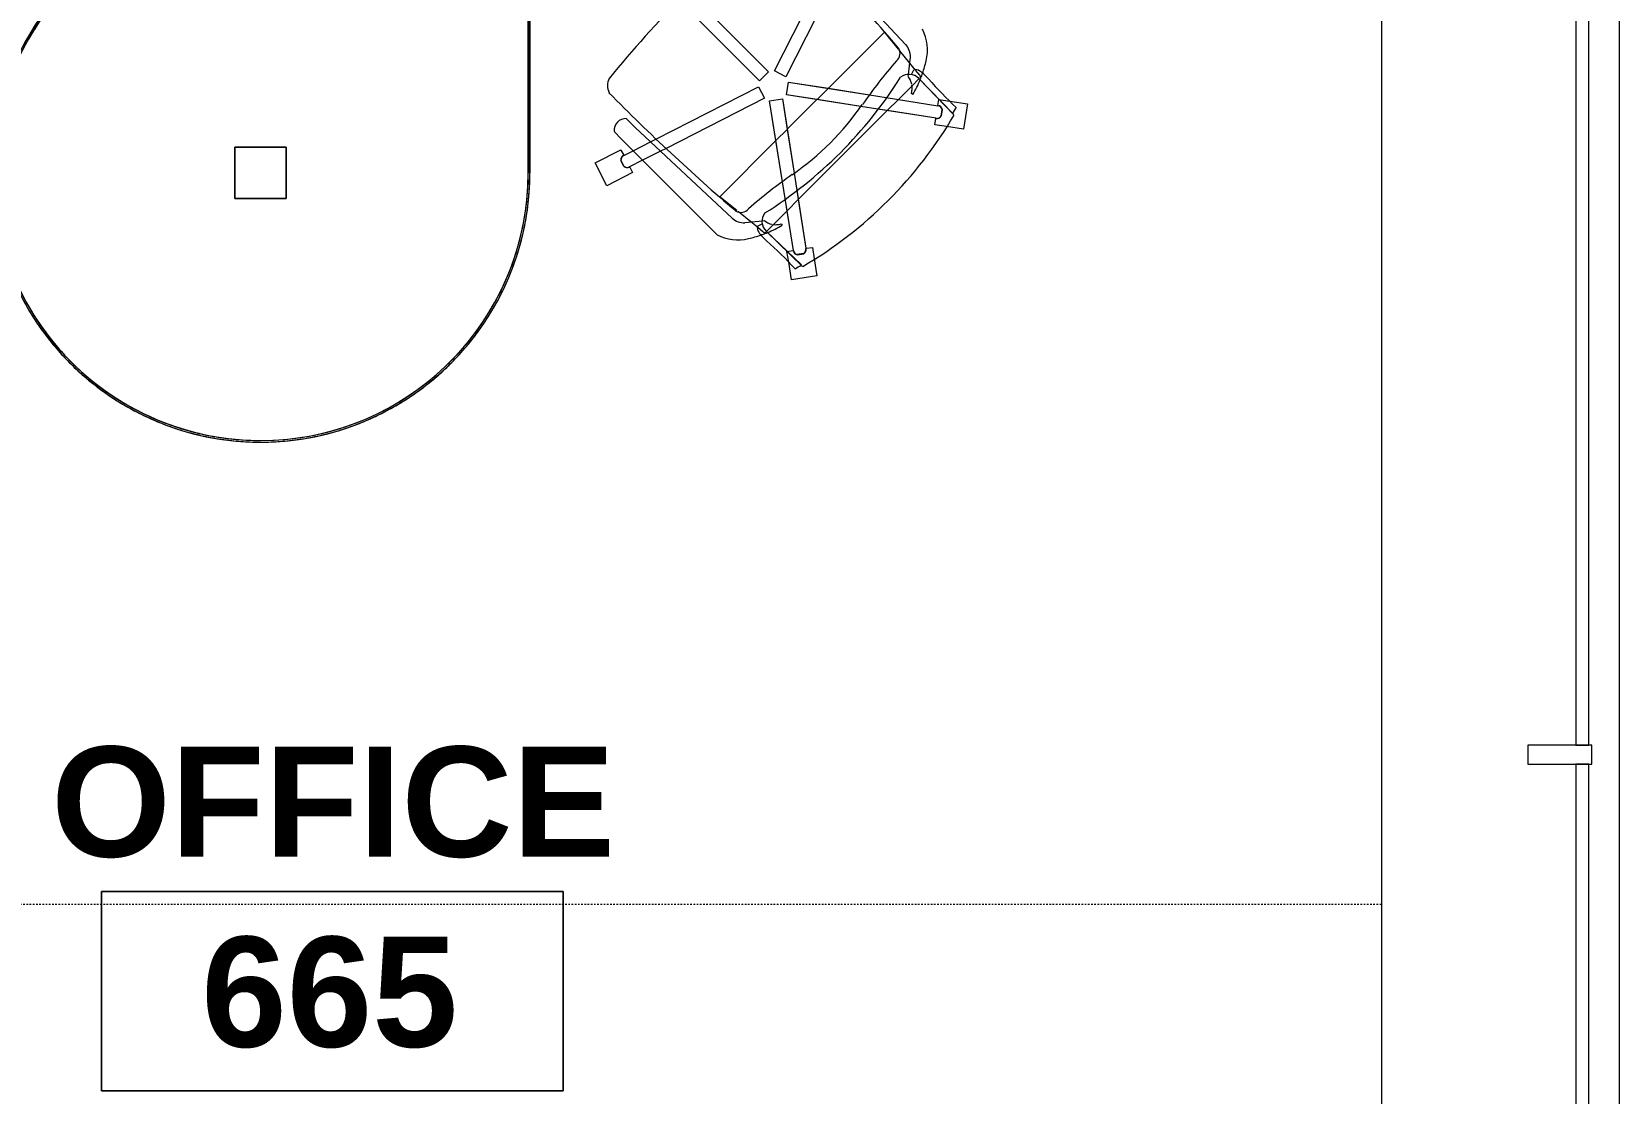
# Model space of a CAD drawing. Header units: inches. Extents: x -1180 to 2011, y -268 to 2143.
# Drawn here: x 1293.5 to 1417.2, y 1043.7 to 1126.5 of the extents above; entities that cross this region are included whole.
import ezdxf

# ---------------------------------------------------------------- set-up
doc = ezdxf.new("R2010")
doc.units = ezdxf.units.IN
doc.header["$MEASUREMENT"] = 0
doc.linetypes.add('Dash 1_8_', pattern=[0.25, 0.125, -0.125])
for name, color, linetype, lineweight in [('A-AREA-IDEN', 2, 'Continuous', 9), ('A-GLAZ-CURT', 52, 'Continuous', 9), ('A-GLAZ-CWMG', 51, 'Continuous', 13), ('A-WALL', 113, 'Continuous', 13), ('I-FURN', 30, 'Continuous', 9), ('I-FURN-PNLS', 30, 'Continuous', 9)]:
    doc.layers.add(name, color=color, linetype=linetype, lineweight=lineweight)
doc.styles.add('Swis721 Lt BT_B', font='', dxfattribs={"height": 8.583975})
doc.styles.get('Swis721 Lt BT_B').set_extended_font_data('Swis721 Lt BT', bold=True)

# ---------------------------------------------------------------- blocks, each defined once
blk = doc.blocks.new('System Panel - Glazed-4980337-6TH FLOOR POWER _ SIGNAL')
at = {"layer": 'A-GLAZ-CURT', "lineweight": 13}
for p, q in [((29.25, 1.75), (-29.25, 1.75)), ((-29.25, 1.75), (-29.25, 0.75)), ((29.25, 0.75), (29.25, 1.75)), ((-29.25, 0.75), (29.25, 0.75))]:
    blk.add_line(p, q, dxfattribs=at)
blk = doc.blocks.new('Rectangular Mullion - 1_5_ x 2_5_ rectangular-4980335-6TH FLOOR POWER _ SIGNAL')
at = {"layer": 'A-GLAZ-CWMG', "lineweight": 20}
for p, q in [((-0.75, 3), (0.75, 3)), ((-0.75, -2), (-0.75, 3)), ((0.75, 3), (0.75, -2)), ((0.75, -2), (-0.75, -2))]:
    blk.add_line(p, q, dxfattribs=at)
blk = doc.blocks.new('Zira Wksta 12 - Type 1-5243237-6TH FLOOR POWER _ SIGNAL')
at = {"layer": 'I-FURN', "linetype": 'Dash 1_8_'}
blk.add_line((-108, 12), (-108, -102.42), dxfattribs=at)
at = {"layer": 'I-FURN'}
for p, q in [((-49, -13), (-53, -13)), ((-53, -13), (-53, -17)), ((-53, -17), (-53, -13)), ((-53, -13), (-49, -13)), ((-49, -17), (-49, -13)), ((-49, -13), (-49, -17)), ((-53, -17), (-49, -17)), ((-49, -17), (-53, -17)), ((-52.01, -41.99), (-50.23, -41.09)), ((-52.01, -41.99), (-50.23, -41.09)), ((-50.99, -44), (-52.01, -41.99)), ((-50.99, -44), (-52.01, -41.99)), ((-50.23, -41.09), (-49.21, -43.09)), ((-50.23, -41.09), (-49.21, -43.09)), ((-55.84, -50.59), (-48.39, -43.13)), ((-50.05, -43.09), (-50.5, -43.32)), ((-50.05, -43.09), (-50.5, -43.32)), ((-50.49, -43.32), (-50.05, -43.1)), ((-50.49, -43.32), (-50.05, -43.1)), ((-49.21, -43.09), (-49.64, -43.31)), ((-49.23, -43.1), (-49.64, -43.31)), ((-49.21, -43.09), (-49.23, -43.1)), ((-48.39, -43.13), (-47.78, -42.56)), ((-47.47, -44.21), (-54.53, -51.76)), ((-50.56, -43.78), (-50.99, -44)), ((-50.56, -43.78), (-50.99, -44)), ((-50.03, -44.78), (-50.55, -43.77)), ((-50.03, -44.78), (-50.55, -43.77)), ((-49.65, -43.32), (-49.29, -44.04)), ((-49.65, -43.32), (-49.29, -44.04)), ((-49.29, -44.04), (-48.59, -45.4)), ((-49.29, -44.04), (-48.59, -45.4)), ((-46.77, -43.5), (-47.47, -44.21)), ((-49.32, -46.18), (-50.03, -44.78)), ((-49.32, -46.18), (-50.03, -44.78)), ((-48.59, -45.4), (-48.36, -45.86)), ((-48.59, -45.4), (-48.36, -45.86)), ((-49.1, -46.61), (-49.32, -46.18)), ((-49.1, -46.61), (-49.32, -46.18)), ((-45.19, -54.28), (-49.1, -46.61)), ((-45.19, -54.28), (-49.1, -46.61)), ((-48.36, -45.86), (-44.3, -53.83)), ((-48.36, -45.86), (-44.3, -53.83)), ((-43.85, -53.9), (-37.6, -47.66)), ((-43.85, -53.9), (-37.6, -47.66)), ((-36.9, -48.37), (-43.14, -54.61)), ((-36.9, -48.37), (-43.14, -54.61)), ((-53.94, -52.12), (-52.93, -50.87)), ((-52.93, -50.87), (-52.88, -50.81)), ((-52.88, -50.81), (-48.5, -55.18)), ((-54.89, -52.75), (-54.75, -54.1)), ((-54.84, -53.23), (-54.06, -52.26)), ((-54.06, -52.26), (-54.01, -52.21)), ((-58.3, -57.26), (-55.56, -54.41)), ((-55.56, -54.41), (-58.19, -57.16)), ((-55.71, -54.31), (-55.6, -54.17)), ((-55.63, -54.39), (-55.68, -54.33)), ((-55.6, -54.17), (-55.28, -53.77)), ((-55.03, -54.98), (-55.57, -54.45)), ((-55.25, -53.73), (-54.84, -53.23)), ((-55.16, -53.74), (-54.99, -54.11)), ((-54.75, -54.1), (-54.73, -54.26)), ((-44.3, -53.83), (-45.19, -54.28)), ((-44.3, -53.83), (-45.19, -54.28)), ((-43.14, -54.61), (-43.85, -53.9)), ((-43.14, -54.61), (-43.85, -53.9)), ((-54.99, -55.59), (-55.1, -55.67)), ((-53.97, -56.05), (-55.03, -54.98)), ((-53.02, -55.9), (-51.71, -55.69)), ((-53.02, -55.9), (-51.71, -55.69)), ((-51.71, -55.69), (-45.4, -54.69)), ((-51.71, -55.69), (-48.5, -55.18)), ((-45.24, -55.68), (-51.03, -56.6)), ((-48.5, -55.18), (-45.4, -54.69)), ((-48.5, -55.18), (-47.63, -56.06)), ((-45.24, -55.68), (-47.63, -56.06)), ((-45.4, -54.69), (-45.24, -55.68)), ((-45.4, -54.69), (-45.24, -55.68)), ((-43.52, -55.95), (-43.07, -55.06)), ((-43.52, -55.95), (-43.07, -55.06)), ((-43.07, -55.06), (-35.09, -59.12)), ((-43.07, -55.06), (-35.09, -59.12)), ((-59.35, -56.4), (-57.97, -56.18)), ((-59.35, -56.4), (-57.97, -56.18)), ((-59.04, -58.37), (-59.35, -56.4)), ((-59.04, -58.37), (-59.35, -56.4)), ((-57.97, -56.18), (-57.13, -56.04)), ((-57.97, -56.18), (-57.13, -56.04)), ((-57.39, -56.84), (-57.31, -57.35)), ((-57.39, -56.84), (-57.31, -57.35)), ((-57.3, -57.34), (-57.38, -56.84)), ((-57.3, -57.34), (-57.38, -56.84)), ((-57.13, -56.04), (-57.05, -56.52)), ((-57.13, -56.04), (-57.05, -56.52)), ((-57.05, -56.54), (-53.02, -55.9)), ((-57.05, -56.54), (-53.97, -56.05)), ((-52.37, -56.81), (-56.89, -57.52)), ((-53.09, -56.92), (-56.89, -57.52)), ((-53.97, -56.05), (-53.02, -55.9)), ((-53.09, -56.92), (-53.97, -56.05)), ((-52.37, -56.81), (-53.09, -56.92)), ((-46.16, -63.85), (-53.09, -56.92)), ((-51.03, -56.6), (-52.37, -56.81)), ((-51.03, -56.6), (-52.37, -56.81)), ((-47.63, -56.06), (-51.03, -56.6)), ((-47.59, -56.09), (-45.33, -58.35)), ((-45.84, -61.8), (-44.92, -56)), ((-45.3, -58.39), (-44.92, -56)), ((-43.93, -56.16), (-44.93, -62.47)), ((-44.92, -56), (-43.93, -56.16)), ((-44.92, -56), (-43.93, -56.16)), ((-43.93, -56.16), (-44.42, -59.27)), ((-35.85, -59.86), (-43.52, -55.95)), ((-35.85, -59.86), (-43.52, -55.95)), ((-57.71, -58.16), (-59.04, -58.37)), ((-57.71, -58.16), (-59.04, -58.37)), ((-56.82, -58.02), (-57.71, -58.16)), ((-56.82, -58.02), (-57.71, -58.16)), ((-56.89, -57.54), (-56.82, -58.02)), ((-56.89, -57.54), (-56.82, -58.02)), ((-45.84, -61.8), (-45.3, -58.39)), ((-45.3, -58.39), (-44.42, -59.27)), ((-44.42, -59.27), (-44.93, -62.47)), ((-44.42, -59.27), (-40.05, -63.64)), ((-41, -65.29), (-33.45, -58.24)), ((-46.05, -63.13), (-45.84, -61.8)), ((-46.05, -63.13), (-45.84, -61.8)), ((-44.93, -62.47), (-45.14, -63.78)), ((-44.93, -62.47), (-45.14, -63.78)), ((-46.76, -67.66), (-46.05, -63.13)), ((-46.76, -67.66), (-46.16, -63.85)), ((-46.16, -63.85), (-46.05, -63.13)), ((-45.29, -64.73), (-46.16, -63.85)), ((-45.14, -63.78), (-45.78, -67.81)), ((-45.14, -63.78), (-45.29, -64.73)), ((-40.11, -63.69), (-41.36, -64.7)), ((-40.05, -63.64), (-40.11, -63.69)), ((-45.29, -64.73), (-45.78, -67.81)), ((-44.22, -65.8), (-45.29, -64.73)), ((-43.5, -65.5), (-43.34, -65.51)), ((-43.34, -65.51), (-41.99, -65.66)), ((-41.5, -64.82), (-42.47, -65.6)), ((-41.44, -64.77), (-41.5, -64.82)), ((-43.65, -66.33), (-46.5, -69.06)), ((-46.39, -68.96), (-43.65, -66.33)), ((-44.91, -65.86), (-44.83, -65.75)), ((-43.69, -66.33), (-44.22, -65.8)), ((-43.57, -66.44), (-43.63, -66.39)), ((-43.41, -66.37), (-43.54, -66.47)), ((-43.01, -66.04), (-43.4, -66.36)), ((-43.34, -65.75), (-42.98, -65.92)), ((-42.47, -65.6), (-42.97, -66.01)), ((-47.4, -68.47), (-47.26, -67.58)), ((-47.4, -68.47), (-47.26, -67.58)), ((-47.26, -67.58), (-46.78, -67.65)), ((-47.26, -67.58), (-46.78, -67.65)), ((-46.08, -68.14), (-46.57, -68.06)), ((-46.08, -68.14), (-46.57, -68.06)), ((-45.76, -67.81), (-45.28, -67.89)), ((-45.76, -67.81), (-45.28, -67.89)), ((-45.28, -67.89), (-45.42, -68.73)), ((-45.28, -67.89), (-45.42, -68.73)), ((-47.61, -69.8), (-47.4, -68.47)), ((-47.61, -69.8), (-47.4, -68.47)), ((-46.58, -68.07), (-46.08, -68.15)), ((-46.58, -68.07), (-46.08, -68.15)), ((-45.42, -68.73), (-45.63, -70.11)), ((-45.42, -68.73), (-45.63, -70.11)), ((-45.63, -70.11), (-47.61, -69.8)), ((-45.63, -70.11), (-47.61, -69.8))]:
    blk.add_line(p, q, dxfattribs=at)
for centre, radius, start, end in [((-44.21, -43.36), 1.31, 65.0433, 114.9567), ((62.79, -151.71), 153.52, 134.4749, 139.5213), ((-50, -43.49), 0.407, 81.9009, 95.8349), ((-50, -43.49), 0.407, 26.1651, 95.8349), ((-50.02, -43.5), 0.406, 84.1977, 94.3801), ((-50.02, -43.5), 0.406, 27, 94.3801), ((-50.02, -43.5), 0.406, 80.9041, 84.1977), ((-50, -43.49), 0.407, 67.967, 81.9009), ((-50.02, -43.5), 0.406, 40.476, 80.9041), ((-50, -43.49), 0.407, 40.0991, 67.967), ((-50.02, -43.5), 0.406, 27, 40.476), ((-50, -43.49), 0.407, 26.1651, 40.0991), ((-47.72, -43.52), 0.956, 0.8901, 93.1099), ((-97.29, -108.06), 84.96, 39.1475, 50.8525), ((-50.2, -43.59), 0.407, 138.1651, 207.8349), ((-50.2, -43.59), 0.407, 138.1651, 207.8349), ((-50.18, -43.59), 0.406, 139.6199, 207), ((-50.18, -43.59), 0.406, 153.0959, 193.524), ((-50.18, -43.59), 0.406, 193.524, 207), ((-50.18, -43.59), 0.406, 139.6199, 153.0959), ((-52.6, -52.23), 3.63, 153.1789, 193.0478), ((-53.51, -52.7), 1.39, 137.8013, 182.1078), ((-46.77, -50.88), 9.61, 193.0478, 198.9964), ((-53.33, -52.44), 0.763, 149.2338, 230.7662), ((-86.25, -81.01), 42.84, 34.9767, 40.7699), ((-76.85, -36.61), 27.2, 312.4882, 319.0143), ((-53.49, -56.9), 3.74, 125.0936, 139.0143), ((-46.77, -50.88), 9.61, 198.9964, 201.4906), ((-46.77, -50.88), 9.61, 201.6393, 202.073), ((-55.29, -54.34), 0.613, 77.5427, 125.0936), ((-54.8, -55.14), 1.05, 50.9554, 136.1786), ((-54.8, -55.14), 1.05, 100.2002, 136.1786), ((-53.67, -55.17), 1.38, 140.0878, 167.4248), ((-25.52, -36.28), 33.83, 212.2285, 237.7715), ((-46.77, -50.88), 9.61, 202.2631, 209.9334), ((-53.67, -55.17), 1.38, 169.0187, 183.4842), ((-53.67, -55.17), 1.38, 183.4842, 197.9497), ((-140.95, 52.03), 153.52, 310.4787, 315.5251), ((-29.6, -40.36), 33.17, 209.4478, 210.4234), ((-56.99, -56.92), 0.407, 98.1651, 167.8349), ((-56.99, -56.92), 0.407, 98.1651, 167.8349), ((-56.99, -56.94), 0.406, 99, 166.3801), ((-56.99, -56.94), 0.406, 152.9041, 166.3801), ((-56.99, -56.94), 0.406, 125.9521, 152.9041), ((-56.99, -56.94), 0.406, 112.476, 125.9521), ((-56.99, -56.94), 0.406, 99, 112.476), ((-32.97, -43.73), 22.19, 214.9767, 235.0233), ((-29.91, -40.67), 32.89, 210.304, 239.6925), ((-56.96, -57.14), 0.407, 210.1651, 279.8349), ((-56.96, -57.14), 0.407, 210.1651, 224.0991), ((-56.96, -57.12), 0.406, 211.6199, 252.0479), ((-56.96, -57.12), 0.406, 211.6199, 279), ((-56.96, -57.14), 0.407, 224.0991, 238.033), ((-56.96, -57.14), 0.407, 238.033, 279.8349), ((-56.96, -57.12), 0.406, 252.0479, 279), ((-70.25, -97.02), 42.84, 49.2301, 55.0233), ((-44.4, -64.43), 1.38, 295.4467, 309.9122), ((-44.38, -65.56), 1.05, 313.8214, 39.0446), ((-41.68, -64.09), 0.763, 219.2338, 300.7662), ((-41.94, -64.27), 1.39, 267.8922, 312.1987), ((-40.11, -57.53), 9.61, 240.0666, 247.7369), ((-44.4, -64.43), 1.38, 252.0503, 280.9813), ((-44.4, -64.43), 1.38, 282.5752, 295.4467), ((-40.11, -57.53), 9.61, 247.927, 248.3607), ((-46.14, -64.26), 3.74, 310.9857, 324.9064), ((-44.38, -65.56), 1.05, 313.8214, 349.7998), ((-40.11, -57.53), 9.61, 248.5094, 251.0036), ((-40.11, -57.53), 9.61, 251.0036, 256.9522), ((-43.58, -66.05), 0.613, 324.9064, 12.4573), ((-41.46, -63.36), 3.63, 256.9522, 296.8211), ((-46.38, -67.72), 0.407, 170.1651, 239.8349), ((-46.38, -67.72), 0.407, 170.1651, 239.8349), ((-46.36, -67.72), 0.406, 171, 211.4281), ((-46.36, -67.72), 0.406, 171, 224.9041), ((-46.36, -67.72), 0.406, 211.4281, 238.3801), ((-46.36, -67.72), 0.406, 224.9041, 238.3801), ((-46.18, -67.75), 0.406, 283.6199, 351), ((-46.16, -67.76), 0.407, 282.1651, 351.8349), ((-46.18, -67.75), 0.406, 283.6199, 351), ((-46.16, -67.76), 0.407, 282.1651, 351.8349), ((-25.85, -87.61), 27.2, 130.9857, 137.5118), ((-29.6, -40.36), 33.17, 239.5766, 240.5522)]:
    blk.add_arc(centre, radius, start, end, dxfattribs=at)
at = {"layer": 'I-FURN-PNLS'}
for p, q in [((-0.13, -35.87), (-51, -35.87)), ((-51, -35.87), (-0.13, -35.87)), ((-51, -35.87), (-0.13, -35.87)), ((-0.13, -35.87), (-51, -35.87)), ((0, -36), (-51, -36)), ((0, -36), (-51, -36)), ((-51, -36), (0, -36)), ((-51, -36), (-24, -36))]:
    blk.add_line(p, q, dxfattribs=at)
for radius, start, end in [(21, 90, 270), (21, 90, 270), (20.87, 90, 180), (20.87, 98.1818, 180), (20.87, 90, 163.6364), (20.87, 106.3636, 130.9091), (21, 45.5847, 90), (21, 45.5847, 90), (21, 45.5847, 90), (21, 52.9872, 90), (20.88, 46.3945, 90), (20.88, 46.3945, 90), (20.88, 46.3945, 90), (20.88, 46.3945, 82.5741), (21, 123.5308, 127.228), (21, 123.5308, 127.228), (21, 118.7187, 123.5308), (21, 122.7273, 123.5308), (21, 118.7187, 122.7273), (21, 127.228, 131.915), (21, 127.228, 131.915), (20.87, 130.9091, 139.0909), (21, 131.915, 135.6889), (21, 131.915, 135.6889), (21, 135.6889, 140.3), (21, 135.6889, 140.3), (20.87, 139.0909, 155.4545), (21, 140.3, 144.1238), (21, 140.3, 144.1238), (21, 144.1238, 148.6861), (21, 144.1238, 148.6861), (21, 148.6861, 152.5432), (21, 148.6861, 152.5432), (21, 152.5432, 157.0735), (21, 152.5432, 157.0735), (20.87, 155.4545, 180), (21, 157.0735, 158.8697), (21, 157.0735, 158.8697), (21, 160.9524, 165.4626), (21, 160.9524, 165.4626), (21, 158.9402, 160.9524), (21, 158.9402, 160.9524), (20.87, 163.6364, 180), (21, 165.4626, 169.3548), (21, 165.4626, 169.3548), (21, 169.3548, 173.8538), (21, 169.3548, 173.8538), (21, 173.8538, 177.7523), (21, 173.8538, 177.7523), (21, 177.7523, 180), (21, 177.7523, 180), (21, 180, 182.2477), (21, 180, 182.2477), (21, 182.2477, 186.1462), (21, 182.2477, 186.1462), (20.87, 180, 270), (20.87, 180, 270), (20.87, 180, 261.8182), (20.87, 180, 270), (21, 186.1462, 190.6452), (21, 186.1462, 190.6452), (21, 190.6452, 194.5374), (21, 190.6452, 194.5374), (21, 194.5374, 199.0476), (21, 194.5374, 199.0476), (21, 199.0476, 200.954), (21, 199.0476, 200.954), (21, 201.0598, 202.9265), (21, 201.0598, 202.9265), (21, 202.9265, 204.5455), (21, 202.9265, 207.4568), (21, 204.5455, 207.4568), (21, 207.4568, 209.7141), (21, 207.4568, 209.7141), (21, 209.7632, 211.3139), (21, 209.7632, 211.3139), (21, 211.3139, 215.8762), (21, 211.3139, 215.8762), (21, 215.8762, 219.7), (21, 215.8762, 219.7), (21, 219.7, 220.9091), (21, 219.7, 224.3111), (21, 220.9091, 224.3111), (21, 224.3111, 228.085), (21, 224.3111, 228.085), (21, 228.085, 232.772), (21, 228.085, 232.772), (21, 232.772, 236.4692), (21, 232.772, 236.4692), (21, 236.4692, 241.2813), (21, 236.4692, 241.2813), (21, 241.2813, 244.8527), (21, 241.2813, 244.8527), (21, 244.8527, 249.8969), (21, 244.8527, 249.8969), (21, 249.8969, 253.2356), (21, 249.8969, 253.2356), (21, 253.2356, 258.8316), (21, 253.2356, 258.8316), (21, 258.8316, 261.618), (21, 258.8316, 261.618), (21, 261.618, 270), (21, 261.618, 270), (20.87, 261.8182, 270)]:
    blk.add_arc((-51, -15), radius, start, end, dxfattribs=at)
blk = doc.blocks.new('Room Tag - Room Name and Number-3379422-6TH FLOOR POWER _ SIGNAL')
at = {"layer": 'A-AREA-IDEN'}
for p, q in [((-0.1881, -0.1636), (-0.1881, -0.0018)), ((-0.1881, -0.0018), (0.1869, -0.0018)), ((0.1869, -0.0018), (-0.1881, -0.0018)), ((-0.1881, -0.0018), (-0.1881, -0.1636)), ((0.1869, -0.0018), (0.1869, -0.1636)), ((0.1869, -0.1636), (0.1869, -0.0018)), ((0.1869, -0.1636), (-0.1881, -0.1636)), ((-0.1881, -0.1636), (0.1869, -0.1636))]:
    blk.add_line(p, q, dxfattribs=at)

msp = doc.modelspace()

# ---------------------------------------------------------------- linework, layer by layer
at = {"layer": 'A-WALL', "lineweight": 9}
for p, q in [((1417.23, 1971.52), (1417.23, 889.04)), ((1398.73, 984.1), (1398.73, 1128.25))]:
    msp.add_line(p, q, dxfattribs=at)

# ---------------------------------------------------------------- block references
at = {"layer": 'A-AREA-IDEN', "xscale": 95.99999999999994, "yscale": 95.99999999999994, "zscale": 95.99999999999994}
msp.add_blockref('Room Tag - Room Name and Number-3379422-6TH FLOOR POWER _ SIGNAL', (1316.96, 1059.62), dxfattribs=at)
at = {"layer": 'A-GLAZ-CURT', "rotation": 269.9999999999999}
for p in [(1413.1, 1100.12), (1413.1, 1040.12)]:
    msp.add_blockref('System Panel - Glazed-4980337-6TH FLOOR POWER _ SIGNAL', p, dxfattribs=at)
at = {"layer": 'A-GLAZ-CWMG', "lineweight": 9, "extrusion": (0, 0, -1), "rotation": 270.0000000000001}
msp.add_blockref('Rectangular Mullion - 1_5_ x 2_5_ rectangular-4980335-6TH FLOOR POWER _ SIGNAL', (-1413.1, 1070.12), dxfattribs=at)
at = {"layer": 'I-FURN', "rotation": 89.99999999999993}
msp.add_blockref('Zira Wksta 12 - Type 1-5243237-6TH FLOOR POWER _ SIGNAL', (1296.31, 1166.48), dxfattribs=at)

# ---------------------------------------------------------------- texts
at = {"layer": 'A-AREA-IDEN', "char_height": 8.584, "attachment_point": 2, "line_spacing_factor": 0.998538, "style": 'Swis721 Lt BT_B'}
for s, insert, width in [('OFFICE', (1316.97, 1070.75), 49.572), ('665', (1316.69, 1055.93), 23.004)]:
    msp.add_mtext(s, dxfattribs=dict(at, insert=insert, width=width))

doc.saveas('drawing.dxf')
